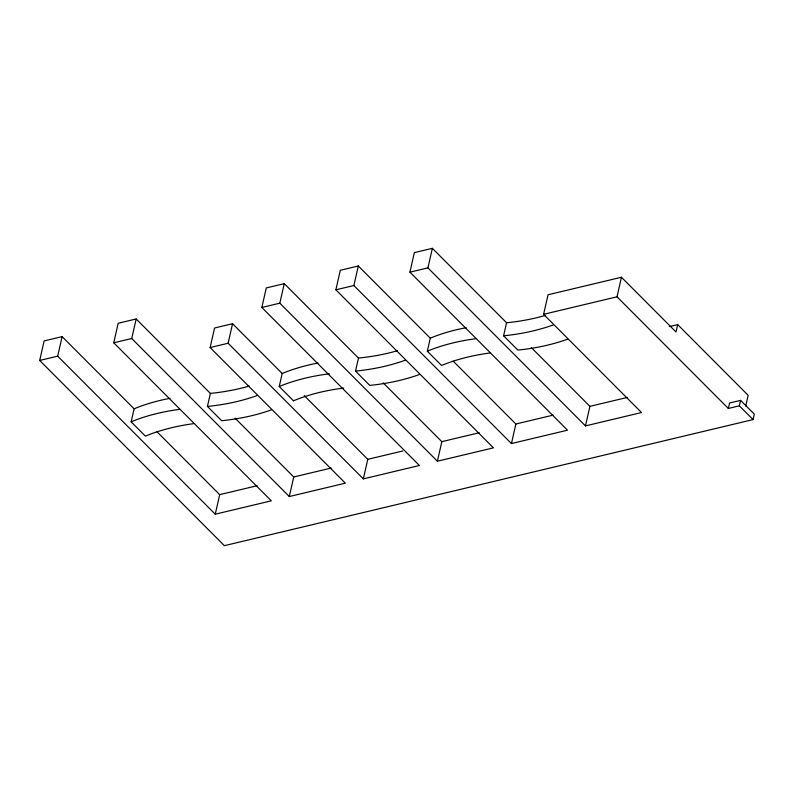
<?xml version="1.0" encoding="UTF-8"?>
<svg xmlns="http://www.w3.org/2000/svg" width="794" height="794" viewBox="0 0 794 794"><rect width="100%" height="100%" fill="white"/><g stroke="black" fill="none" stroke-linecap="round" stroke-linejoin="round"><path stroke-width="1.19" d="M753.059 419.589L739.353 405.833L728.346 408.463L729.587 402.995L740.594 400.375L754.3 414.121L753.059 419.589L224.365 545.677L39.7 360.456L44.136 340.914L62.131 336.626L134.107 408.811L131.149 421.842L145.381 436.124A192.059 107.121 12.8 0 1 193.667 423.649M249.306 386.033A192.059 107.121 12.8 0 1 210.39 393.407L136.181 318.96L118.187 323.257L113.75 342.8L271.31 500.825L215.253 514.194L57.694 356.169L62.131 336.626M293.472 400.801L279.24 386.519L282.198 373.498L232.553 323.704L214.569 327.991L210.122 347.544L345.35 483.169L289.294 496.538L131.735 338.512L136.181 318.96M271.488 409.783A192.059 107.121 12.8 0 1 221.675 420.721L207.423 406.419L210.38 393.387M419.579 374.46A192.059 107.121 12.8 0 1 369.766 385.398L355.514 371.096L358.471 358.074L284.272 283.647L266.278 287.934L261.841 307.477L419.401 465.502L363.344 478.871L228.116 343.246L232.553 323.704M215.253 514.194L219.69 494.652L157.043 431.817M489.848 353.012A192.059 107.121 12.8 0 0 441.543 365.468L427.331 351.206L430.288 338.175L358.312 265.98L340.318 270.278L335.882 289.82L493.441 447.846L437.385 461.215L279.825 303.189L284.272 283.647M289.294 496.538L293.74 476.986L235.123 418.2M545.488 315.397A192.059 107.121 12.8 0 1 506.572 322.771L432.363 248.323L414.369 252.611L409.932 272.163L567.492 430.189L511.435 443.558L353.876 285.532L358.312 265.98M363.344 478.871L367.781 459.329L304.271 395.63M669.243 326.612L677.669 324.607L675.992 331.961L621.454 277.255L548.049 294.763L543.602 314.315L641.532 412.533L585.476 425.902L427.916 267.866L432.363 248.323M437.385 461.215L441.831 441.672L383.214 382.877M567.67 339.137A192.059 107.121 12.8 0 1 517.857 350.085L503.604 335.783L506.562 322.751M511.435 443.558L515.872 424.016L453.225 361.181M585.476 425.902L589.922 406.349L531.305 347.564M728.346 408.463L617.017 296.807L621.454 277.255M739.353 405.833L740.594 400.375M745.725 406.032L748.166 395.313L677.669 324.607M39.7 360.456L57.694 356.169M113.75 342.8L131.735 338.512M261.841 307.477L279.825 303.189M335.882 289.82L353.876 285.532M409.932 272.163L427.916 267.866M210.122 347.544L228.116 343.246M543.602 314.315L617.017 296.807M219.69 494.652L257.058 485.739M293.74 476.986L331.108 468.073M367.781 459.329L402.816 450.972M441.831 441.672L479.199 432.76M515.872 424.016L553.239 415.103M589.922 406.349L627.29 397.437M131.129 421.822A192.059 107.121 12.8 0 1 179.424 409.367M257.246 395.501A192.059 107.121 12.8 0 1 207.433 406.439M293.452 400.791A192.059 107.121 12.8 0 1 343.673 388.077M279.22 386.509A192.059 107.121 12.8 0 1 329.441 373.795M405.337 360.178A192.059 107.121 12.8 0 1 355.523 371.116M427.311 351.186A192.059 107.121 12.8 0 1 475.606 338.73M553.428 324.855A192.059 107.121 12.8 0 1 503.614 335.802M430.269 338.155A192.059 107.121 12.8 0 1 466.108 327.704M397.397 350.71A192.059 107.121 12.8 0 1 358.481 358.084M282.178 373.478A192.059 107.121 12.8 0 1 318.017 363.027M134.087 408.801A192.059 107.121 12.8 0 1 169.926 398.34"/></g></svg>
